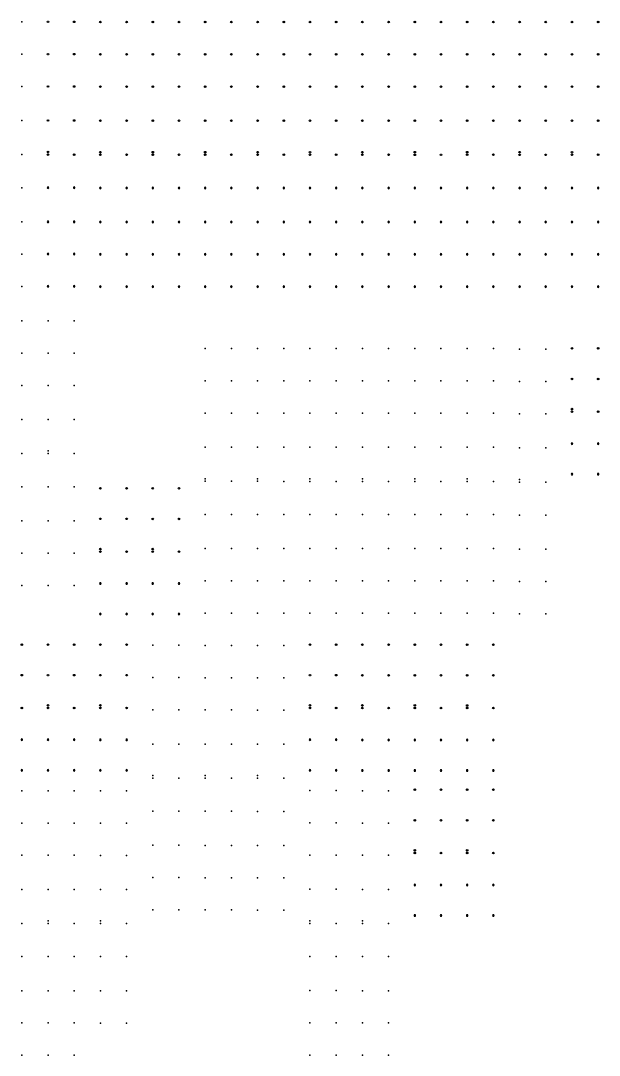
# Model space of a CAD drawing. Header units: millimetres. Extents: x 472828 to 475087, y 4317878 to 4319084.
# Drawn here: x 473097.5 to 473230, y 4318433.3 to 4318670.3 of the extents above; entities that cross this region are included whole.
import ezdxf

# ---------------------------------------------------------------- set-up
doc = ezdxf.new("R2010")
doc.units = ezdxf.units.MM
doc.linetypes.add('CENTER2', pattern=[1.125, 0.75, -0.125, 0.125, -0.125])
for name, color, linetype in [('10_T3_EOS_PILE_CP170_2_205', 10, 'Continuous'), ('11_T3_EOS_PILE_CP170_1_255', 11, 'Continuous'), ('12_T3_EOS_PILE_CP140_205', 12, 'Continuous'), ('13_T3_EOS_PILE_HEA_MOT_170', 13, 'Continuous'), ('14_T3_EOS_PILE_CP140_195', 14, 'Continuous'), ('15_T3_EOS_PILE_IPEA_1_225', 15, 'Continuous'), ('1_T3_EOS_PILE_MOT_HEA_255', 1, 'Continuous'), ('2_T3_EOS_PILE_HEA_255', 2, 'Continuous'), ('3_T3_EOS_PILE_IPEA_1_255', 3, 'Continuous'), ('4_T3_EOS_PILE_IPEA_2_235', 4, 'Continuous'), ('5_T3_EOS_PILE_HEA_MOT_190', 5, 'Continuous'), ('8_T3_EOS_PILE_CP170_1_220', 8, 'Continuous')]:
    doc.layers.add(name, color=color, linetype=linetype)

# ---------------------------------------------------------------- blocks, each defined once
blk = doc.blocks.new('*U3')
at = {"color": 0, "linetype": 'CENTER2', "transparency": 16777216}
for p, q in [((-183, 0), (-36, 0)), ((0, 36), (0, 183)), ((36, 0), (183, 0)), ((0, -183), (0, -36))]:
    blk.add_line(p, q, dxfattribs=at)
at = {"color": 0, "linetype": 'Continuous', "transparency": 16777216}
for p, q in [((-18, 0), (18, 0)), ((0, -18), (0, 18))]:
    blk.add_line(p, q, dxfattribs=at)
blk = doc.blocks.new('A$C6274595C')
at = {"color": 0}
blk.add_circle((0, 0), 179, dxfattribs=at)
at = {"color": 0, "linetype": 'CENTER2', "rotation": 45}
blk.add_blockref('*U3', (0, 0), dxfattribs=at)
blk = doc.blocks.new('*U5')
at = {"color": 0, "linetype": 'CENTER2', "transparency": 16777216}
for p, q in [((-183, 0), (-36, 0)), ((0, 36), (0, 183)), ((36, 0), (183, 0)), ((0, -183), (0, -36))]:
    blk.add_line(p, q, dxfattribs=at)
at = {"color": 0, "linetype": 'Continuous', "transparency": 16777216}
for p, q in [((-18, 0), (18, 0)), ((0, -18), (0, 18))]:
    blk.add_line(p, q, dxfattribs=at)
blk = doc.blocks.new('b-p')
at = {"color": 5}
blk.add_circle((0, 0), 179, dxfattribs=at)
at = {"color": 5, "linetype": 'CENTER2', "rotation": 45}
blk.add_blockref('*U5', (0, 0), dxfattribs=at)
blk = doc.blocks.new('*U7')
at = {"color": 0, "linetype": 'CENTER2', "transparency": 16777216}
for p, q in [((-183, 0), (-36, 0)), ((0, 36), (0, 183)), ((36, 0), (183, 0)), ((0, -183), (0, -36))]:
    blk.add_line(p, q, dxfattribs=at)
at = {"color": 0, "linetype": 'Continuous', "transparency": 16777216}
for p, q in [((-18, 0), (18, 0)), ((0, -18), (0, 18))]:
    blk.add_line(p, q, dxfattribs=at)
blk = doc.blocks.new('PVH POST')
at = {"color": 5}
blk.add_circle((0, 0), 179, dxfattribs=at)
at = {"color": 5, "linetype": 'CENTER2', "rotation": 45}
blk.add_blockref('*U7', (0, 0), dxfattribs=at)

msp = doc.modelspace()

# ---------------------------------------------------------------- linework, layer by layer
at = {"layer": '10_T3_EOS_PILE_CP170_2_205', "extrusion": (0, 0.01616, 0.999869)}
for p in [(473097.75, 4318670.02, 686.44), (473097.75, 4318662.63, 686.56)]:
    msp.add_point(p, dxfattribs=at)
at = {"layer": '10_T3_EOS_PILE_CP170_2_205', "extrusion": (0, -0.003951, 0.999992)}
for p in [(473157.75, 4318595.18, 685.77), (473157.75, 4318587.78, 685.74)]:
    msp.add_point(p, dxfattribs=at)
at = {"layer": '10_T3_EOS_PILE_CP170_2_205', "extrusion": (0, -0.004158, 0.999991)}
for p in [(473169.75, 4318595.18, 685.36), (473169.75, 4318587.78, 685.33)]:
    msp.add_point(p, dxfattribs=at)
at = {"layer": '10_T3_EOS_PILE_CP170_2_205', "extrusion": (0, -0.002989, 0.999996)}
for p in [(473181.75, 4318595.18, 684.92), (473181.75, 4318587.78, 684.9)]:
    msp.add_point(p, dxfattribs=at)
at = {"layer": '10_T3_EOS_PILE_CP170_2_205', "extrusion": (0, -0.000682483, 1)}
for p in [(473193.75, 4318595.18, 684.49), (473193.75, 4318587.78, 684.49)]:
    msp.add_point(p, dxfattribs=at)
at = {"layer": '10_T3_EOS_PILE_CP170_2_205', "extrusion": (0, 0.002151, 0.999998)}
for p in [(473199.75, 4318595.18, 684.05), (473199.75, 4318587.78, 684.07), (473199.75, 4318541.98, 684.17), (473199.75, 4318534.58, 684.18)]:
    msp.add_point(p, dxfattribs=at)
at = {"layer": '10_T3_EOS_PILE_CP170_2_205', "extrusion": (0, 0.020867, 0.999782)}
for p in [(473097.76, 4318548.35, 687.2), (473097.76, 4318540.95, 687.35)]:
    msp.add_point(p, dxfattribs=at)
at = {"layer": '10_T3_EOS_PILE_CP170_2_205', "extrusion": (0, -0.008005, 0.999968)}
for p in [(473133.73, 4318474.03, 685.98), (473145.74, 4318474.02, 687.31), (473157.74, 4318474.01, 688.64), (473133.73, 4318466.63, 685.92), (473145.74, 4318466.62, 687.25), (473157.74, 4318466.61, 688.58), (473097.75, 4318440.74, 693.78), (473097.75, 4318433.34, 693.72)]:
    msp.add_point(p, dxfattribs=at)
at = {"layer": '10_T3_EOS_PILE_CP170_2_205', "extrusion": (0, 0.008491, 0.999964)}
for p in [(473109.75, 4318440.74, 693.32), (473109.75, 4318433.34, 693.39)]:
    msp.add_point(p, dxfattribs=at)
at = {"layer": '11_T3_EOS_PILE_CP170_1_255', "extrusion": (0, 0.020867, 0.999782)}
msp.add_point((473097.76, 4318571.14, 686.72), dxfattribs=at)
at = {"layer": '11_T3_EOS_PILE_CP170_1_255', "extrusion": (0, -0.003951, 0.999992)}
msp.add_point((473157.75, 4318564.78, 685.65), dxfattribs=at)
at = {"layer": '11_T3_EOS_PILE_CP170_1_255', "extrusion": (0, 0.002151, 0.999998)}
msp.add_point((473205.75, 4318564.78, 684.12), dxfattribs=at)
at = {"layer": '11_T3_EOS_PILE_CP170_1_255', "extrusion": (0, 0.008491, 0.999964)}
msp.add_point((473109.75, 4318463.54, 693.13), dxfattribs=at)
at = {"layer": '12_T3_EOS_PILE_CP140_205', "extrusion": (0, -0.004158, 0.999991)}
for p in [(473163.75, 4318595.18, 685.36), (473163.75, 4318587.78, 685.33), (473163.75, 4318541.98, 685.14), (473163.75, 4318534.58, 685.11)]:
    msp.add_point(p, dxfattribs=at)
at = {"layer": '12_T3_EOS_PILE_CP140_205', "extrusion": (0, -0.002989, 0.999996)}
for p in [(473175.75, 4318595.18, 684.92), (473175.75, 4318587.78, 684.9), (473175.75, 4318541.98, 684.76), (473175.75, 4318534.58, 684.74)]:
    msp.add_point(p, dxfattribs=at)
at = {"layer": '12_T3_EOS_PILE_CP140_205', "extrusion": (0, -0.000682483, 1)}
for p in [(473187.75, 4318595.18, 684.49), (473187.75, 4318587.78, 684.49), (473187.75, 4318541.98, 684.45), (473187.75, 4318534.58, 684.45)]:
    msp.add_point(p, dxfattribs=at)
at = {"layer": '12_T3_EOS_PILE_CP140_205', "extrusion": (0, -0.008005, 0.999968)}
for p in [(473127.73, 4318527.23, 686.41), (473139.74, 4318527.22, 687.73), (473151.74, 4318527.21, 689.06), (473127.73, 4318519.83, 686.35), (473139.74, 4318519.82, 687.67), (473151.74, 4318519.81, 689), (473133.73, 4318489.23, 686.1), (473145.74, 4318489.22, 687.43), (473157.74, 4318489.21, 688.76), (473133.73, 4318481.43, 686.04), (473145.74, 4318481.42, 687.37), (473157.74, 4318481.41, 688.69), (473127.73, 4318474.03, 685.98), (473139.74, 4318474.02, 687.31), (473151.74, 4318474.01, 688.64), (473127.73, 4318466.63, 685.92), (473139.74, 4318466.62, 687.25), (473151.74, 4318466.61, 688.58), (473097.75, 4318455.94, 693.9), (473097.75, 4318448.14, 693.84)]:
    msp.add_point(p, dxfattribs=at)
at = {"layer": '13_T3_EOS_PILE_HEA_MOT_170', "extrusion": (0, 0.01616, 0.999869)}
msp.add_point((473097.75, 4318639.63, 686.93), dxfattribs=at)
at = {"layer": '13_T3_EOS_PILE_HEA_MOT_170', "extrusion": (0, -0.004158, 0.999991)}
msp.add_point((473169.75, 4318564.78, 685.23), dxfattribs=at)
at = {"layer": '13_T3_EOS_PILE_HEA_MOT_170', "extrusion": (0, -0.002989, 0.999996)}
msp.add_point((473181.75, 4318564.78, 684.83), dxfattribs=at)
at = {"layer": '13_T3_EOS_PILE_HEA_MOT_170', "extrusion": (0, -0.000682483, 1)}
msp.add_point((473193.75, 4318564.78, 684.47), dxfattribs=at)
at = {"layer": '13_T3_EOS_PILE_HEA_MOT_170', "extrusion": (0, -0.008005, 0.999968)}
for p in [(473127.73, 4318497.43, 686.17), (473127.73, 4318496.83, 686.16), (473139.74, 4318497.42, 687.49), (473139.74, 4318496.82, 687.49), (473151.74, 4318497.41, 688.82), (473151.74, 4318496.81, 688.82)]:
    msp.add_point(p, dxfattribs=at)
at = {"layer": '14_T3_EOS_PILE_CP140_195', "extrusion": (0, 0.01616, 0.999869)}
for p in [(473097.75, 4318632.03, 687.05), (473097.75, 4318624.23, 687.18), (473097.75, 4318616.83, 687.3), (473097.75, 4318609.43, 687.42)]:
    msp.add_point(p, dxfattribs=at)
at = {"layer": '14_T3_EOS_PILE_CP140_195', "extrusion": (0, -0.004158, 0.999991)}
for p in [(473169.75, 4318557.18, 685.2), (473169.75, 4318549.38, 685.17), (473169.75, 4318541.98, 685.14), (473169.75, 4318534.58, 685.11)]:
    msp.add_point(p, dxfattribs=at)
at = {"layer": '14_T3_EOS_PILE_CP140_195', "extrusion": (0, -0.002989, 0.999996)}
for p in [(473181.75, 4318557.18, 684.81), (473181.75, 4318549.38, 684.78), (473181.75, 4318541.98, 684.76), (473181.75, 4318534.58, 684.74)]:
    msp.add_point(p, dxfattribs=at)
at = {"layer": '14_T3_EOS_PILE_CP140_195', "extrusion": (0, -0.000682483, 1)}
for p in [(473193.75, 4318557.18, 684.46), (473193.75, 4318549.38, 684.46), (473193.75, 4318541.98, 684.45), (473193.75, 4318534.58, 684.45)]:
    msp.add_point(p, dxfattribs=at)
at = {"layer": '14_T3_EOS_PILE_CP140_195', "extrusion": (0, -0.008005, 0.999968)}
for p in [(473133.73, 4318527.23, 686.41), (473145.74, 4318527.22, 687.73), (473157.74, 4318527.21, 689.06), (473133.73, 4318519.83, 686.35), (473145.74, 4318519.82, 687.67), (473157.74, 4318519.81, 689), (473133.73, 4318512.43, 686.29), (473145.74, 4318512.42, 687.61), (473157.74, 4318512.41, 688.94), (473133.73, 4318504.63, 686.22), (473145.74, 4318504.62, 687.55), (473157.74, 4318504.61, 688.88), (473097.75, 4318493.94, 694.21), (473097.75, 4318486.54, 694.15), (473097.75, 4318479.14, 694.09), (473097.75, 4318471.34, 694.03)]:
    msp.add_point(p, dxfattribs=at)
at = {"layer": '15_T3_EOS_PILE_IPEA_1_225', "extrusion": (0, -0.008005, 0.999968)}
for p in [(473133.73, 4318496.83, 686.16), (473145.74, 4318496.82, 687.49), (473157.74, 4318496.81, 688.82), (473097.75, 4318463.54, 693.97)]:
    msp.add_point(p, dxfattribs=at)
at = {"layer": '1_T3_EOS_PILE_MOT_HEA_255', "extrusion": (0, 0.002627, 0.999997)}
msp.add_point((473109.76, 4318571.15, 686.91), dxfattribs=at)
at = {"layer": '1_T3_EOS_PILE_MOT_HEA_255', "extrusion": (0, -0.00255, 0.999997)}
msp.add_point((473145.75, 4318564.79, 686.07), dxfattribs=at)
at = {"layer": '1_T3_EOS_PILE_MOT_HEA_255', "extrusion": (0, 0.002151, 0.999998)}
msp.add_point((473217.75, 4318564.63, 683.75), dxfattribs=at)
at = {"layer": '1_T3_EOS_PILE_MOT_HEA_255', "extrusion": (0, -0.008005, 0.999968)}
for p in [(473121.75, 4318463.53, 693.36), (473169.74, 4318463.55, 688.87), (473181.75, 4318463.54, 690.2)]:
    msp.add_point(p, dxfattribs=at)
at = {"layer": '2_T3_EOS_PILE_HEA_255', "extrusion": (0, 0.002627, 0.999997)}
for p in [(473109.76, 4318601.55, 686.83), (473109.76, 4318594.15, 686.85), (473109.76, 4318586.75, 686.87), (473109.76, 4318578.95, 686.89), (473109.76, 4318563.55, 686.93), (473109.76, 4318555.75, 686.95), (473109.76, 4318548.35, 686.97), (473109.76, 4318540.95, 686.99)]:
    msp.add_point(p, dxfattribs=at)
at = {"layer": '2_T3_EOS_PILE_HEA_255', "extrusion": (0, -0.00255, 0.999997)}
for p in [(473145.75, 4318595.19, 686.15), (473145.75, 4318587.79, 686.13), (473145.75, 4318580.39, 686.11), (473145.75, 4318572.59, 686.09), (473145.75, 4318557.19, 686.05), (473145.75, 4318549.39, 686.03), (473145.75, 4318541.99, 686.01), (473145.75, 4318534.59, 685.99)]:
    msp.add_point(p, dxfattribs=at)
at = {"layer": '2_T3_EOS_PILE_HEA_255', "extrusion": (0, 0.002151, 0.999998)}
for p in [(473217.75, 4318595.03, 683.68), (473217.75, 4318587.63, 683.7), (473217.75, 4318580.23, 683.72), (473217.75, 4318572.43, 683.73), (473217.75, 4318557.03, 683.77), (473217.75, 4318549.23, 683.78), (473217.75, 4318541.83, 683.8), (473217.75, 4318534.43, 683.81)]:
    msp.add_point(p, dxfattribs=at)
at = {"layer": '2_T3_EOS_PILE_HEA_255', "extrusion": (0, -0.008005, 0.999968)}
for p in [(473121.75, 4318493.93, 693.6), (473169.74, 4318493.95, 689.12), (473181.75, 4318493.94, 690.44), (473121.75, 4318486.53, 693.54), (473169.74, 4318486.55, 689.06), (473181.75, 4318486.54, 690.38), (473121.75, 4318479.13, 693.48), (473169.74, 4318479.15, 689), (473181.75, 4318479.14, 690.33), (473121.75, 4318471.33, 693.42), (473169.74, 4318471.35, 688.94), (473181.75, 4318471.34, 690.26), (473121.75, 4318455.93, 693.3), (473169.74, 4318455.95, 688.81), (473181.75, 4318455.94, 690.14), (473121.75, 4318448.13, 693.23), (473169.74, 4318448.15, 688.75), (473181.75, 4318448.14, 690.08), (473121.75, 4318440.73, 693.17), (473169.74, 4318440.75, 688.69), (473181.75, 4318440.74, 690.02), (473169.74, 4318433.35, 688.63), (473181.75, 4318433.34, 689.96)]:
    msp.add_point(p, dxfattribs=at)
at = {"layer": '3_T3_EOS_PILE_IPEA_1_255', "extrusion": (0, 0.002627, 0.999997)}
for p in [(473103.76, 4318601.55, 686.83), (473103.76, 4318594.15, 686.85), (473103.76, 4318586.75, 686.87), (473103.76, 4318578.95, 686.89), (473103.76, 4318563.55, 686.93), (473103.76, 4318555.75, 686.95), (473103.76, 4318548.35, 686.97), (473103.76, 4318540.95, 686.99)]:
    msp.add_point(p, dxfattribs=at)
at = {"layer": '3_T3_EOS_PILE_IPEA_1_255', "extrusion": (0, -0.00255, 0.999997)}
for p in [(473139.75, 4318595.19, 686.15), (473139.75, 4318587.79, 686.13), (473139.75, 4318580.39, 686.11), (473139.75, 4318572.59, 686.09), (473139.75, 4318557.19, 686.05), (473139.75, 4318549.39, 686.03), (473139.75, 4318541.99, 686.01), (473139.75, 4318534.59, 685.99)]:
    msp.add_point(p, dxfattribs=at)
at = {"layer": '3_T3_EOS_PILE_IPEA_1_255', "extrusion": (0, -0.003951, 0.999992)}
for p in [(473151.75, 4318595.18, 685.77), (473151.75, 4318587.78, 685.74), (473151.75, 4318580.38, 685.71), (473151.75, 4318572.58, 685.68)]:
    msp.add_point(p, dxfattribs=at)
at = {"layer": '3_T3_EOS_PILE_IPEA_1_255', "extrusion": (0, 0.002151, 0.999998)}
for p in [(473205.75, 4318595.18, 684.05), (473211.75, 4318595.03, 683.68), (473205.75, 4318587.78, 684.07), (473211.75, 4318587.63, 683.7), (473205.75, 4318580.38, 684.08), (473211.75, 4318580.23, 683.72), (473205.75, 4318572.58, 684.1), (473211.75, 4318572.43, 683.73), (473211.75, 4318557.03, 683.77), (473211.75, 4318549.23, 683.78), (473211.75, 4318541.83, 683.8), (473211.75, 4318534.43, 683.81)]:
    msp.add_point(p, dxfattribs=at)
at = {"layer": '3_T3_EOS_PILE_IPEA_1_255', "extrusion": (0, -0.008005, 0.999968)}
for p in [(473115.75, 4318493.93, 693.6), (473163.74, 4318493.95, 689.12), (473175.75, 4318493.94, 690.44), (473115.75, 4318486.53, 693.54), (473163.74, 4318486.55, 689.06), (473175.75, 4318486.54, 690.38), (473115.75, 4318479.13, 693.48), (473163.74, 4318479.15, 689), (473175.75, 4318479.14, 690.33), (473115.75, 4318471.33, 693.42), (473163.74, 4318471.35, 688.94), (473175.75, 4318471.34, 690.26), (473115.75, 4318455.93, 693.3), (473163.74, 4318455.95, 688.81), (473175.75, 4318455.94, 690.14), (473115.75, 4318448.13, 693.23), (473163.74, 4318448.15, 688.75), (473175.75, 4318448.14, 690.08), (473115.75, 4318440.73, 693.17), (473163.74, 4318440.75, 688.69), (473175.75, 4318440.74, 690.02), (473163.74, 4318433.35, 688.63), (473175.75, 4318433.34, 689.96)]:
    msp.add_point(p, dxfattribs=at)
at = {"layer": '3_T3_EOS_PILE_IPEA_1_255', "extrusion": (0, 0.008491, 0.999964)}
for p in [(473103.75, 4318455.94, 693.19), (473103.75, 4318448.14, 693.26), (473103.75, 4318440.74, 693.32), (473103.75, 4318433.34, 693.39)]:
    msp.add_point(p, dxfattribs=at)
at = {"layer": '4_T3_EOS_PILE_IPEA_2_235', "extrusion": (0, 0.002627, 0.999997)}
for p in [(473103.76, 4318571.75, 686.91), (473103.76, 4318571.15, 686.91)]:
    msp.add_point(p, dxfattribs=at)
at = {"layer": '4_T3_EOS_PILE_IPEA_2_235', "extrusion": (0, -0.00255, 0.999997)}
for p in [(473139.75, 4318565.39, 686.07), (473139.75, 4318564.79, 686.07)]:
    msp.add_point(p, dxfattribs=at)
at = {"layer": '4_T3_EOS_PILE_IPEA_2_235', "extrusion": (0, 0.002151, 0.999998)}
for p in [(473211.75, 4318565.23, 683.75), (473211.75, 4318564.63, 683.75)]:
    msp.add_point(p, dxfattribs=at)
at = {"layer": '4_T3_EOS_PILE_IPEA_2_235', "extrusion": (0, -0.008005, 0.999968)}
for p in [(473115.75, 4318464.14, 693.36), (473115.75, 4318463.54, 693.36), (473163.74, 4318464.15, 688.88), (473163.74, 4318463.55, 688.87), (473175.75, 4318464.14, 690.21), (473175.75, 4318463.54, 690.2)]:
    msp.add_point(p, dxfattribs=at)
at = {"layer": '5_T3_EOS_PILE_HEA_MOT_190', "extrusion": (0, -0.003951, 0.999992)}
for p in [(473151.75, 4318565.39, 685.65), (473151.75, 4318564.79, 685.65)]:
    msp.add_point(p, dxfattribs=at)
at = {"layer": '5_T3_EOS_PILE_HEA_MOT_190', "extrusion": (0, -0.004158, 0.999991)}
for p in [(473163.75, 4318565.38, 685.24), (473163.75, 4318564.78, 685.23)]:
    msp.add_point(p, dxfattribs=at)
at = {"layer": '5_T3_EOS_PILE_HEA_MOT_190', "extrusion": (0, -0.002989, 0.999996)}
for p in [(473175.75, 4318565.38, 684.83), (473175.75, 4318564.78, 684.83)]:
    msp.add_point(p, dxfattribs=at)
at = {"layer": '5_T3_EOS_PILE_HEA_MOT_190', "extrusion": (0, -0.000682483, 1)}
for p in [(473187.75, 4318565.38, 684.47), (473187.75, 4318564.78, 684.47)]:
    msp.add_point(p, dxfattribs=at)
at = {"layer": '5_T3_EOS_PILE_HEA_MOT_190', "extrusion": (0, 0.002151, 0.999998)}
for p in [(473199.75, 4318565.38, 684.12), (473199.75, 4318564.78, 684.12)]:
    msp.add_point(p, dxfattribs=at)
at = {"layer": '5_T3_EOS_PILE_HEA_MOT_190', "extrusion": (0, 0.008491, 0.999964)}
for p in [(473103.75, 4318464.14, 693.12), (473103.75, 4318463.54, 693.13)]:
    msp.add_point(p, dxfattribs=at)
at = {"layer": '8_T3_EOS_PILE_CP170_1_220', "extrusion": (0, 0.01616, 0.999869)}
for p in [(473097.75, 4318655.23, 686.68), (473097.75, 4318647.43, 686.81)]:
    msp.add_point(p, dxfattribs=at)
at = {"layer": '8_T3_EOS_PILE_CP170_1_220', "extrusion": (0, 0.020867, 0.999782)}
for p in [(473097.76, 4318601.54, 686.09), (473097.76, 4318594.14, 686.24), (473097.76, 4318586.74, 686.4), (473097.76, 4318578.94, 686.56), (473097.76, 4318563.55, 686.88), (473097.76, 4318555.75, 687.04)]:
    msp.add_point(p, dxfattribs=at)
at = {"layer": '8_T3_EOS_PILE_CP170_1_220', "extrusion": (0, -0.003951, 0.999992)}
for p in [(473157.75, 4318580.38, 685.71), (473157.75, 4318572.58, 685.68), (473151.75, 4318557.18, 685.62), (473157.75, 4318557.18, 685.62), (473151.75, 4318549.38, 685.59), (473157.75, 4318549.38, 685.59), (473151.75, 4318541.98, 685.56), (473157.75, 4318541.98, 685.56), (473151.75, 4318534.58, 685.53), (473157.75, 4318534.58, 685.53)]:
    msp.add_point(p, dxfattribs=at)
at = {"layer": '8_T3_EOS_PILE_CP170_1_220', "extrusion": (0, -0.004158, 0.999991)}
for p in [(473163.75, 4318580.38, 685.3), (473169.75, 4318580.38, 685.3), (473163.75, 4318572.58, 685.27), (473169.75, 4318572.58, 685.27), (473163.75, 4318557.18, 685.2), (473163.75, 4318549.38, 685.17)]:
    msp.add_point(p, dxfattribs=at)
at = {"layer": '8_T3_EOS_PILE_CP170_1_220', "extrusion": (0, -0.002989, 0.999996)}
for p in [(473175.75, 4318580.38, 684.87), (473181.75, 4318580.38, 684.87), (473175.75, 4318572.58, 684.85), (473181.75, 4318572.58, 684.85), (473175.75, 4318557.18, 684.81), (473175.75, 4318549.38, 684.78)]:
    msp.add_point(p, dxfattribs=at)
at = {"layer": '8_T3_EOS_PILE_CP170_1_220', "extrusion": (0, -0.000682483, 1)}
for p in [(473187.75, 4318580.38, 684.48), (473193.75, 4318580.38, 684.48), (473187.75, 4318572.58, 684.48), (473193.75, 4318572.58, 684.48), (473187.75, 4318557.18, 684.46), (473187.75, 4318549.38, 684.46)]:
    msp.add_point(p, dxfattribs=at)
at = {"layer": '8_T3_EOS_PILE_CP170_1_220', "extrusion": (0, 0.002151, 0.999998)}
for p in [(473199.75, 4318580.38, 684.08), (473199.75, 4318572.58, 684.1), (473199.75, 4318557.18, 684.13), (473205.75, 4318557.18, 684.13), (473199.75, 4318549.38, 684.15), (473205.75, 4318549.38, 684.15), (473205.75, 4318541.98, 684.17), (473205.75, 4318534.58, 684.18)]:
    msp.add_point(p, dxfattribs=at)
at = {"layer": '8_T3_EOS_PILE_CP170_1_220', "extrusion": (0, -0.008005, 0.999968)}
for p in [(473127.73, 4318512.43, 686.29), (473139.74, 4318512.42, 687.61), (473151.74, 4318512.41, 688.94), (473127.73, 4318504.63, 686.22), (473139.74, 4318504.62, 687.55), (473151.74, 4318504.61, 688.88), (473127.73, 4318489.23, 686.1), (473139.74, 4318489.22, 687.43), (473151.74, 4318489.21, 688.76), (473127.73, 4318481.43, 686.04), (473139.74, 4318481.42, 687.37), (473151.74, 4318481.41, 688.69)]:
    msp.add_point(p, dxfattribs=at)
at = {"layer": '8_T3_EOS_PILE_CP170_1_220', "extrusion": (0, 0.008491, 0.999964)}
for p in [(473103.75, 4318493.94, 692.87), (473109.75, 4318493.94, 692.87), (473103.75, 4318486.54, 692.93), (473109.75, 4318486.54, 692.93), (473103.75, 4318479.14, 693), (473109.75, 4318479.14, 693), (473103.75, 4318471.34, 693.06), (473109.75, 4318471.34, 693.06), (473109.75, 4318455.94, 693.19), (473109.75, 4318448.14, 693.26)]:
    msp.add_point(p, dxfattribs=at)

# ---------------------------------------------------------------- block references
at = {"color": 0, "extrusion": (0, 0.015549, 0.999879), "yscale": 0.001, "zscale": 0.001, "rotation": 270}
for name, p, xscale in [('A$C6274595C', (473103.75, 4318137.24, 67837.98), 0.001), ('A$C6274595C', (473109.75, 4318137.24, 67837.98), 0.001), ('A$C6274595C', (473103.75, 4318129.84, 67837.98), 0.001), ('A$C6274595C', (473109.75, 4318129.84, 67837.98), 0.001), ('A$C6274595C', (473103.75, 4318122.44, 67837.98), 0.001), ('A$C6274595C', (473109.75, 4318122.44, 67837.98), 0.001), ('A$C6274595C', (473103.75, 4318114.64, 67837.98), 0.001), ('A$C6274595C', (473109.75, 4318114.64, 67837.98), 0.001), ('A$C6274595C', (473103.75, 4318107.44, 67837.98), 0.001), ('A$C6274595C', (473103.75, 4318106.84, 67837.98), 0.001), ('b-p', (473109.75, 4318106.84, 67837.98), 0.001), ('A$C6274595C', (473103.75, 4318099.24, 67837.98), -0.001), ('A$C6274595C', (473109.75, 4318099.24, 67837.98), -0.001), ('A$C6274595C', (473103.75, 4318091.44, 67837.98), -0.001), ('A$C6274595C', (473109.75, 4318091.44, 67837.98), -0.001), ('A$C6274595C', (473103.75, 4318084.04, 67837.98), -0.001), ('A$C6274595C', (473109.75, 4318084.04, 67837.98), -0.001), ('A$C6274595C', (473103.75, 4318076.64, 67837.98), -0.001), ('A$C6274595C', (473109.75, 4318076.64, 67837.98), -0.001)]:
    msp.add_blockref(name, p, dxfattribs=dict(at, xscale=xscale))
at = {"color": 0, "extrusion": (0, 0.01494, 0.999888), "yscale": 0.001, "zscale": 0.001, "rotation": 270}
for name, p, xscale in [('A$C6274595C', (473115.75, 4318177.72, 65207.56), 0.001), ('A$C6274595C', (473121.75, 4318177.72, 65207.56), 0.001), ('A$C6274595C', (473115.75, 4318170.32, 65207.56), 0.001), ('A$C6274595C', (473121.75, 4318170.32, 65207.56), 0.001), ('A$C6274595C', (473115.75, 4318162.92, 65207.56), 0.001), ('A$C6274595C', (473121.75, 4318162.92, 65207.56), 0.001), ('A$C6274595C', (473115.75, 4318155.12, 65207.56), 0.001), ('A$C6274595C', (473121.75, 4318155.12, 65207.56), 0.001), ('A$C6274595C', (473115.75, 4318147.92, 65207.56), 0.001), ('A$C6274595C', (473115.75, 4318147.32, 65207.56), 0.001), ('b-p', (473121.75, 4318147.32, 65207.56), 0.001), ('A$C6274595C', (473115.75, 4318139.72, 65207.56), -0.001), ('A$C6274595C', (473121.75, 4318139.72, 65207.56), -0.001), ('A$C6274595C', (473115.75, 4318131.92, 65207.56), -0.001), ('A$C6274595C', (473121.75, 4318131.92, 65207.56), -0.001), ('A$C6274595C', (473115.75, 4318124.52, 65207.56), -0.001), ('A$C6274595C', (473121.75, 4318124.52, 65207.56), -0.001), ('A$C6274595C', (473115.75, 4318117.12, 65207.56), -0.001), ('A$C6274595C', (473121.75, 4318117.12, 65207.56), -0.001)]:
    msp.add_blockref(name, p, dxfattribs=dict(at, xscale=xscale))
at = {"color": 0, "extrusion": (0, 0.013901, 0.999903), "yscale": 0.001, "zscale": 0.001, "rotation": 270}
for name, p, xscale in [('A$C6274595C', (473127.75, 4318243.19, 60717.39), 0.001), ('A$C6274595C', (473133.75, 4318243.19, 60717.39), 0.001), ('A$C6274595C', (473127.75, 4318235.79, 60717.39), 0.001), ('A$C6274595C', (473133.75, 4318235.79, 60717.39), 0.001), ('A$C6274595C', (473127.75, 4318228.39, 60717.39), 0.001), ('A$C6274595C', (473133.75, 4318228.39, 60717.39), 0.001), ('A$C6274595C', (473127.75, 4318220.59, 60717.39), 0.001), ('A$C6274595C', (473133.75, 4318220.59, 60717.39), 0.001), ('A$C6274595C', (473127.75, 4318213.39, 60717.39), 0.001), ('A$C6274595C', (473127.75, 4318212.79, 60717.39), 0.001), ('b-p', (473133.75, 4318212.79, 60717.39), 0.001), ('A$C6274595C', (473127.75, 4318205.19, 60717.39), -0.001), ('A$C6274595C', (473133.75, 4318205.19, 60717.39), -0.001), ('A$C6274595C', (473127.75, 4318197.39, 60717.39), -0.001), ('A$C6274595C', (473133.75, 4318197.39, 60717.39), -0.001), ('A$C6274595C', (473127.75, 4318189.99, 60717.39), -0.001), ('A$C6274595C', (473133.75, 4318189.99, 60717.39), -0.001), ('A$C6274595C', (473127.75, 4318182.59, 60717.39), -0.001), ('A$C6274595C', (473133.75, 4318182.59, 60717.39), -0.001)]:
    msp.add_blockref(name, p, dxfattribs=dict(at, xscale=xscale))
at = {"color": 0, "extrusion": (0, 0.013098, 0.999914), "yscale": 0.001, "zscale": 0.001, "rotation": 270}
for name, p, xscale in [('A$C6274595C', (473139.75, 4318290.52, 57252.47), 0.001), ('A$C6274595C', (473145.75, 4318290.52, 57252.47), 0.001), ('A$C6274595C', (473139.75, 4318283.12, 57252.47), 0.001), ('A$C6274595C', (473145.75, 4318283.12, 57252.47), 0.001), ('A$C6274595C', (473139.75, 4318275.72, 57252.47), 0.001), ('A$C6274595C', (473145.75, 4318275.72, 57252.47), 0.001), ('A$C6274595C', (473139.75, 4318267.92, 57252.47), 0.001), ('A$C6274595C', (473145.75, 4318267.92, 57252.47), 0.001), ('A$C6274595C', (473139.75, 4318260.72, 57252.47), 0.001), ('A$C6274595C', (473139.75, 4318260.12, 57252.47), 0.001), ('b-p', (473145.75, 4318260.12, 57252.47), 0.001), ('A$C6274595C', (473139.75, 4318252.52, 57252.47), -0.001), ('A$C6274595C', (473145.75, 4318252.52, 57252.47), -0.001), ('A$C6274595C', (473139.75, 4318244.72, 57252.47), -0.001), ('A$C6274595C', (473145.75, 4318244.72, 57252.47), -0.001), ('A$C6274595C', (473139.75, 4318237.32, 57252.47), -0.001), ('A$C6274595C', (473145.75, 4318237.32, 57252.47), -0.001), ('A$C6274595C', (473139.75, 4318229.92, 57252.47), -0.001), ('A$C6274595C', (473145.75, 4318229.92, 57252.47), -0.001)]:
    msp.add_blockref(name, p, dxfattribs=dict(at, xscale=xscale))
at = {"color": 0, "extrusion": (0, 0.011566, 0.999933), "yscale": 0.001, "zscale": 0.001, "rotation": 270}
for name, p, xscale in [('A$C6274595C', (473151.75, 4318373.17, 50635.77), 0.001), ('A$C6274595C', (473157.75, 4318373.17, 50635.77), 0.001), ('A$C6274595C', (473151.75, 4318365.77, 50635.77), 0.001), ('A$C6274595C', (473157.75, 4318365.77, 50635.77), 0.001), ('A$C6274595C', (473151.75, 4318358.37, 50635.77), 0.001), ('A$C6274595C', (473157.75, 4318358.37, 50635.77), 0.001), ('A$C6274595C', (473151.75, 4318350.57, 50635.77), 0.001), ('A$C6274595C', (473157.75, 4318350.57, 50635.77), 0.001), ('A$C6274595C', (473151.75, 4318343.37, 50635.77), 0.001), ('A$C6274595C', (473151.75, 4318342.77, 50635.77), 0.001), ('b-p', (473157.75, 4318342.77, 50635.77), 0.001), ('A$C6274595C', (473151.75, 4318335.17, 50635.77), -0.001), ('A$C6274595C', (473157.75, 4318335.17, 50635.77), -0.001), ('A$C6274595C', (473151.75, 4318327.37, 50635.77), -0.001), ('A$C6274595C', (473157.75, 4318327.37, 50635.77), -0.001), ('A$C6274595C', (473151.75, 4318319.97, 50635.77), -0.001), ('A$C6274595C', (473157.75, 4318319.97, 50635.77), -0.001), ('A$C6274595C', (473151.75, 4318312.57, 50635.77), -0.001), ('A$C6274595C', (473157.75, 4318312.57, 50635.77), -0.001)]:
    msp.add_blockref(name, p, dxfattribs=dict(at, xscale=xscale))
at = {"color": 0, "extrusion": (0, 0.010318, 0.999947), "yscale": 0.001, "zscale": 0.001, "rotation": 270}
for name, p, xscale in [('A$C6274595C', (473163.75, 4318433, 45246.4), 0.001), ('A$C6274595C', (473169.75, 4318433, 45246.4), 0.001), ('A$C6274595C', (473163.75, 4318425.6, 45246.4), 0.001), ('A$C6274595C', (473169.75, 4318425.6, 45246.4), 0.001), ('A$C6274595C', (473163.75, 4318418.2, 45246.4), 0.001), ('A$C6274595C', (473169.75, 4318418.2, 45246.4), 0.001), ('A$C6274595C', (473163.75, 4318410.4, 45246.4), 0.001), ('A$C6274595C', (473169.75, 4318410.4, 45246.4), 0.001), ('A$C6274595C', (473163.75, 4318403.2, 45246.4), 0.001), ('A$C6274595C', (473163.75, 4318402.6, 45246.4), 0.001), ('b-p', (473169.75, 4318402.6, 45246.4), 0.001), ('A$C6274595C', (473163.75, 4318395, 45246.4), -0.001), ('A$C6274595C', (473169.75, 4318395, 45246.4), -0.001), ('A$C6274595C', (473163.75, 4318387.2, 45246.4), -0.001), ('A$C6274595C', (473169.75, 4318387.2, 45246.4), -0.001), ('A$C6274595C', (473163.75, 4318379.8, 45246.4), -0.001), ('A$C6274595C', (473169.75, 4318379.8, 45246.4), -0.001), ('A$C6274595C', (473163.75, 4318372.4, 45246.4), -0.001), ('A$C6274595C', (473169.75, 4318372.4, 45246.4), -0.001)]:
    msp.add_blockref(name, p, dxfattribs=dict(at, xscale=xscale))
at = {"color": 0, "extrusion": (0, 0.008798, 0.999961), "yscale": 0.001, "zscale": 0.001, "rotation": 270}
for name, p, xscale in [('A$C6274595C', (473175.75, 4318496.8, 38680.9), 0.001), ('A$C6274595C', (473181.75, 4318496.8, 38680.9), 0.001), ('A$C6274595C', (473175.75, 4318489.4, 38680.9), 0.001), ('A$C6274595C', (473181.75, 4318489.4, 38680.9), 0.001), ('A$C6274595C', (473175.75, 4318482, 38680.9), 0.001), ('A$C6274595C', (473181.75, 4318482, 38680.9), 0.001), ('A$C6274595C', (473175.75, 4318474.2, 38680.9), 0.001), ('A$C6274595C', (473181.75, 4318474.2, 38680.9), 0.001), ('A$C6274595C', (473175.75, 4318467, 38680.9), 0.001), ('A$C6274595C', (473175.75, 4318466.4, 38680.9), 0.001), ('b-p', (473181.75, 4318466.4, 38680.9), 0.001), ('A$C6274595C', (473175.75, 4318458.8, 38680.9), -0.001), ('A$C6274595C', (473181.75, 4318458.8, 38680.9), -0.001), ('A$C6274595C', (473175.75, 4318451, 38680.9), -0.001), ('A$C6274595C', (473181.75, 4318451, 38680.9), -0.001), ('A$C6274595C', (473175.75, 4318443.6, 38680.9), -0.001), ('A$C6274595C', (473181.75, 4318443.6, 38680.9), -0.001), ('A$C6274595C', (473175.75, 4318436.2, 38680.9), -0.001), ('A$C6274595C', (473181.75, 4318436.2, 38680.9), -0.001)]:
    msp.add_blockref(name, p, dxfattribs=dict(at, xscale=xscale))
at = {"color": 0, "extrusion": (0, 0.006393, 0.99998), "yscale": 0.001, "zscale": 0.001, "rotation": 270}
for name, p, xscale in [('A$C6274595C', (473187.75, 4318577.34, 28293.99), 0.001), ('A$C6274595C', (473193.75, 4318577.34, 28293.99), 0.001), ('A$C6274595C', (473187.75, 4318569.94, 28293.99), 0.001), ('A$C6274595C', (473193.75, 4318569.94, 28293.99), 0.001), ('A$C6274595C', (473187.75, 4318562.54, 28293.99), 0.001), ('A$C6274595C', (473193.75, 4318562.54, 28293.99), 0.001), ('A$C6274595C', (473187.75, 4318554.74, 28293.99), 0.001), ('A$C6274595C', (473193.75, 4318554.74, 28293.99), 0.001), ('A$C6274595C', (473187.75, 4318547.54, 28293.99), 0.001), ('A$C6274595C', (473187.75, 4318546.94, 28293.99), 0.001), ('b-p', (473193.75, 4318546.94, 28293.99), 0.001), ('A$C6274595C', (473187.75, 4318539.34, 28293.99), -0.001), ('A$C6274595C', (473193.75, 4318539.34, 28293.99), -0.001), ('A$C6274595C', (473187.75, 4318531.54, 28293.99), -0.001), ('A$C6274595C', (473193.75, 4318531.54, 28293.99), -0.001), ('A$C6274595C', (473187.75, 4318524.14, 28293.99), -0.001), ('A$C6274595C', (473193.75, 4318524.14, 28293.99), -0.001), ('A$C6274595C', (473187.75, 4318516.74, 28293.99), -0.001), ('A$C6274595C', (473193.75, 4318516.74, 28293.99), -0.001)]:
    msp.add_blockref(name, p, dxfattribs=dict(at, xscale=xscale))
at = {"color": 0, "extrusion": (0, 0.003802, 0.999993), "yscale": 0.001, "zscale": 0.001, "rotation": 270}
for name, p, xscale in [('A$C6274595C', (473199.75, 4318636.16, 17103.7), 0.001), ('A$C6274595C', (473205.75, 4318636.16, 17103.7), 0.001), ('A$C6274595C', (473199.75, 4318628.76, 17103.7), 0.001), ('A$C6274595C', (473205.75, 4318628.76, 17103.7), 0.001), ('A$C6274595C', (473199.75, 4318621.36, 17103.7), 0.001), ('A$C6274595C', (473205.75, 4318621.36, 17103.7), 0.001), ('A$C6274595C', (473199.75, 4318613.56, 17103.7), 0.001), ('A$C6274595C', (473205.75, 4318613.56, 17103.7), 0.001), ('A$C6274595C', (473199.75, 4318606.36, 17103.7), 0.001), ('A$C6274595C', (473199.75, 4318605.76, 17103.7), 0.001), ('b-p', (473205.75, 4318605.76, 17103.7), 0.001), ('A$C6274595C', (473199.75, 4318598.16, 17103.7), -0.001), ('A$C6274595C', (473205.75, 4318598.16, 17103.7), -0.001), ('A$C6274595C', (473199.75, 4318590.36, 17103.7), -0.001), ('A$C6274595C', (473205.75, 4318590.36, 17103.7), -0.001), ('A$C6274595C', (473199.75, 4318582.96, 17103.7), -0.001), ('A$C6274595C', (473205.75, 4318582.96, 17103.7), -0.001), ('A$C6274595C', (473199.75, 4318575.56, 17103.7), -0.001), ('A$C6274595C', (473205.75, 4318575.56, 17103.7), -0.001)]:
    msp.add_blockref(name, p, dxfattribs=dict(at, xscale=xscale))
at = {"color": 0, "extrusion": (0, 0.00212, 0.999998), "yscale": 0.001, "zscale": 0.001, "rotation": 270}
for name, p, xscale in [('A$C6274595C', (473211.75, 4318658.82, 9837.81), 0.001), ('A$C6274595C', (473217.75, 4318658.82, 9837.81), 0.001), ('A$C6274595C', (473211.75, 4318651.42, 9837.81), 0.001), ('A$C6274595C', (473217.75, 4318651.42, 9837.81), 0.001), ('A$C6274595C', (473211.75, 4318644.02, 9837.81), 0.001), ('A$C6274595C', (473217.75, 4318644.02, 9837.81), 0.001), ('A$C6274595C', (473211.75, 4318636.22, 9837.81), 0.001), ('A$C6274595C', (473217.75, 4318636.22, 9837.81), 0.001), ('A$C6274595C', (473211.75, 4318629.02, 9837.81), 0.001), ('A$C6274595C', (473211.75, 4318628.42, 9837.81), 0.001), ('b-p', (473217.75, 4318628.42, 9837.81), 0.001), ('A$C6274595C', (473211.75, 4318620.82, 9837.81), -0.001), ('A$C6274595C', (473217.75, 4318620.82, 9837.81), -0.001), ('A$C6274595C', (473211.75, 4318613.02, 9837.81), -0.001), ('A$C6274595C', (473217.75, 4318613.02, 9837.81), -0.001), ('A$C6274595C', (473211.75, 4318605.62, 9837.81), -0.001), ('A$C6274595C', (473217.75, 4318605.62, 9837.81), -0.001), ('A$C6274595C', (473211.75, 4318598.22, 9837.81), -0.001), ('A$C6274595C', (473217.75, 4318598.22, 9837.81), -0.001)]:
    msp.add_blockref(name, p, dxfattribs=dict(at, xscale=xscale))
at = {"color": 0, "extrusion": (0, 0.001941, 0.999998), "yscale": 0.001, "zscale": 0.001, "rotation": 270}
for name, p, xscale in [('A$C6274595C', (473223.75, 4318660.51, 9067.73), 0.001), ('A$C6274595C', (473229.75, 4318660.51, 9067.73), 0.001), ('A$C6274595C', (473223.75, 4318653.11, 9067.73), 0.001), ('A$C6274595C', (473229.75, 4318653.11, 9067.73), 0.001), ('A$C6274595C', (473223.75, 4318645.71, 9067.73), 0.001), ('A$C6274595C', (473229.75, 4318645.71, 9067.73), 0.001), ('A$C6274595C', (473223.75, 4318637.91, 9067.73), 0.001), ('A$C6274595C', (473229.75, 4318637.91, 9067.73), 0.001), ('A$C6274595C', (473223.75, 4318630.71, 9067.73), 0.001), ('A$C6274595C', (473223.75, 4318630.11, 9067.73), 0.001), ('b-p', (473229.75, 4318630.11, 9067.73), 0.001), ('A$C6274595C', (473223.75, 4318622.51, 9067.73), -0.001), ('A$C6274595C', (473229.75, 4318622.51, 9067.73), -0.001), ('A$C6274595C', (473223.75, 4318614.71, 9067.73), -0.001), ('A$C6274595C', (473229.75, 4318614.71, 9067.73), -0.001), ('A$C6274595C', (473223.75, 4318607.31, 9067.73), -0.001), ('A$C6274595C', (473229.75, 4318607.31, 9067.73), -0.001), ('A$C6274595C', (473223.75, 4318599.91, 9067.73), -0.001), ('A$C6274595C', (473229.75, 4318599.91, 9067.73), -0.001)]:
    msp.add_blockref(name, p, dxfattribs=dict(at, xscale=xscale))
at = {"color": 0, "extrusion": (0, 0.004433, 0.99999), "yscale": 0.001, "zscale": 0.001, "rotation": 270}
for name, p, xscale in [('PVH POST', (473223.75, 4318549.77, 19826.84), 0.001), ('PVH POST', (473229.75, 4318549.77, 19826.84), 0.001), ('PVH POST', (473223.75, 4318542.77, 19826.84), 0.001), ('PVH POST', (473229.75, 4318542.77, 19826.84), 0.001), ('PVH POST', (473223.75, 4318535.87, 19826.84), 0.001), ('PVH POST', (473223.75, 4318535.27, 19826.84), 0.001), ('b-p', (473229.75, 4318535.27, 19826.84), 0.001), ('PVH POST', (473223.75, 4318527.97, 19826.84), -0.001), ('PVH POST', (473229.75, 4318527.97, 19826.84), -0.001), ('PVH POST', (473223.75, 4318520.97, 19826.84), -0.001), ('PVH POST', (473229.75, 4318520.97, 19826.84), -0.001)]:
    msp.add_blockref(name, p, dxfattribs=dict(at, xscale=xscale))
at = {"color": 0, "extrusion": (0, -0.006168, 0.999981), "yscale": 0.001, "zscale": 0.001, "rotation": 270}
for name, p, xscale in [('A$C6274595C', (473115.74, 4318485.27, -25951.23), 0.001), ('A$C6274595C', (473121.74, 4318485.27, -25951.23), 0.001), ('A$C6274595C', (473115.74, 4318478.27, -25951.23), 0.001), ('A$C6274595C', (473121.74, 4318478.27, -25951.23), 0.001), ('A$C6274595C', (473115.74, 4318471.37, -25951.23), 0.001), ('A$C6274595C', (473115.74, 4318470.77, -25951.23), 0.001), ('b-p', (473121.74, 4318470.77, -25951.23), 0.001), ('A$C6274595C', (473115.74, 4318463.47, -25951.23), -0.001), ('A$C6274595C', (473121.74, 4318463.47, -25951.23), -0.001), ('A$C6274595C', (473115.74, 4318456.47, -25951.23), -0.001), ('A$C6274595C', (473121.74, 4318456.47, -25951.23), -0.001)]:
    msp.add_blockref(name, p, dxfattribs=dict(at, xscale=xscale))
at = {"color": 0, "extrusion": (0, -0.004891, 0.999988), "yscale": 0.001, "zscale": 0.001, "rotation": 270}
for name, p, xscale in [('PVH POST', (473127.74, 4318514.88, -20437.59), 0.001), ('PVH POST', (473133.74, 4318514.88, -20437.59), 0.001), ('PVH POST', (473127.74, 4318507.88, -20437.59), 0.001), ('PVH POST', (473133.74, 4318507.88, -20437.59), 0.001), ('PVH POST', (473127.74, 4318500.98, -20437.59), 0.001), ('PVH POST', (473127.74, 4318500.38, -20437.59), 0.001), ('b-p', (473133.74, 4318500.38, -20437.59), 0.001), ('PVH POST', (473127.74, 4318493.08, -20437.59), -0.001), ('PVH POST', (473133.74, 4318493.08, -20437.59), -0.001), ('PVH POST', (473127.74, 4318486.08, -20437.59), -0.001), ('PVH POST', (473133.74, 4318486.08, -20437.59), -0.001)]:
    msp.add_blockref(name, p, dxfattribs=dict(at, xscale=xscale))
at = {"color": 0, "extrusion": (0, 0.010058, 0.999949), "yscale": 0.001, "zscale": 0.001, "rotation": 270}
for name, p, xscale in [('PVH POST', (473097.75, 4318301.99, 44128.44), 0.001), ('PVH POST', (473103.75, 4318301.99, 44128.13), 0.001), ('PVH POST', (473109.75, 4318301.99, 44128.13), 0.001), ('PVH POST', (473115.75, 4318301.99, 44127.83), 0.001), ('PVH POST', (473121.75, 4318301.99, 44127.83), 0.001), ('PVH POST', (473163.75, 4318302.02, 44125.25), 0.001), ('PVH POST', (473169.75, 4318302.02, 44125.25), 0.001), ('PVH POST', (473175.75, 4318301.99, 44124.95), 0.001), ('PVH POST', (473181.75, 4318301.99, 44124.95), 0.001), ('PVH POST', (473187.75, 4318301.99, 44124.64), 0.001), ('PVH POST', (473193.75, 4318301.99, 44124.64), 0.001), ('A$C6274595C', (473199.75, 4318301.99, 44124.34), 0.001), ('A$C6274595C', (473205.75, 4318301.99, 44124.34), 0.001), ('PVH POST', (473097.75, 4318294.99, 44128.44), 0.001), ('PVH POST', (473103.75, 4318294.99, 44128.13), 0.001), ('PVH POST', (473109.75, 4318294.99, 44128.13), 0.001), ('PVH POST', (473115.75, 4318294.99, 44127.83), 0.001), ('PVH POST', (473121.75, 4318294.99, 44127.83), 0.001), ('PVH POST', (473163.75, 4318295.02, 44125.25), 0.001), ('PVH POST', (473169.75, 4318295.02, 44125.25), 0.001), ('PVH POST', (473175.75, 4318294.99, 44124.95), 0.001), ('PVH POST', (473181.75, 4318294.99, 44124.95), 0.001), ('PVH POST', (473187.75, 4318294.99, 44124.64), 0.001), ('PVH POST', (473193.75, 4318294.99, 44124.64), 0.001), ('A$C6274595C', (473199.75, 4318294.99, 44124.34), 0.001), ('A$C6274595C', (473205.75, 4318294.99, 44124.34), 0.001), ('b-p', (473097.75, 4318287.49, 44128.44), 0.001), ('PVH POST', (473103.75, 4318288.09, 44128.13), 0.001), ('PVH POST', (473103.75, 4318287.49, 44128.13), 0.001), ('b-p', (473109.75, 4318287.49, 44128.13), 0.001), ('PVH POST', (473115.75, 4318288.09, 44127.83), 0.001), ('PVH POST', (473115.75, 4318287.49, 44127.83), 0.001), ('b-p', (473121.75, 4318287.49, 44127.83), 0.001), ('PVH POST', (473163.75, 4318288.12, 44125.25), 0.001), ('PVH POST', (473163.75, 4318287.52, 44125.25), 0.001), ('b-p', (473169.75, 4318287.52, 44125.25), 0.001), ('PVH POST', (473175.75, 4318288.09, 44124.95), 0.001), ('PVH POST', (473175.75, 4318287.49, 44124.95), 0.001), ('b-p', (473181.75, 4318287.49, 44124.95), 0.001), ('PVH POST', (473187.75, 4318288.09, 44124.64), 0.001), ('PVH POST', (473187.75, 4318287.49, 44124.64), 0.001), ('b-p', (473193.75, 4318287.49, 44124.64), 0.001), ('A$C6274595C', (473199.75, 4318288.09, 44124.34), 0.001), ('A$C6274595C', (473199.75, 4318287.49, 44124.34), 0.001), ('b-p', (473205.75, 4318287.49, 44124.34), 0.001), ('PVH POST', (473097.75, 4318280.19, 44128.44), -0.001), ('PVH POST', (473103.75, 4318280.19, 44128.13), -0.001), ('PVH POST', (473109.75, 4318280.19, 44128.13), -0.001), ('PVH POST', (473115.75, 4318280.19, 44127.83), -0.001), ('PVH POST', (473121.75, 4318280.19, 44127.83), -0.001), ('PVH POST', (473163.75, 4318280.22, 44125.25), -0.001), ('PVH POST', (473169.75, 4318280.22, 44125.25), -0.001), ('PVH POST', (473175.75, 4318280.19, 44124.95), -0.001), ('PVH POST', (473181.75, 4318280.19, 44124.95), -0.001), ('PVH POST', (473187.75, 4318280.19, 44124.64), -0.001), ('PVH POST', (473193.75, 4318280.19, 44124.64), -0.001), ('A$C6274595C', (473199.75, 4318280.19, 44124.34), -0.001), ('A$C6274595C', (473205.75, 4318280.19, 44124.34), -0.001), ('PVH POST', (473097.75, 4318273.19, 44128.44), -0.001), ('PVH POST', (473103.75, 4318273.19, 44128.13), -0.001), ('PVH POST', (473109.75, 4318273.19, 44128.13), -0.001), ('PVH POST', (473115.75, 4318273.19, 44127.83), -0.001), ('PVH POST', (473121.75, 4318273.19, 44127.83), -0.001), ('PVH POST', (473163.75, 4318273.22, 44125.25), -0.001), ('PVH POST', (473169.75, 4318273.22, 44125.25), -0.001), ('PVH POST', (473175.75, 4318273.19, 44124.95), -0.001), ('PVH POST', (473181.75, 4318273.19, 44124.95), -0.001), ('PVH POST', (473187.75, 4318273.19, 44124.64), -0.001), ('PVH POST', (473193.75, 4318273.19, 44124.64), -0.001), ('A$C6274595C', (473199.75, 4318273.19, 44124.34), -0.001), ('A$C6274595C', (473205.75, 4318273.19, 44124.34), -0.001), ('PVH POST', (473187.75, 4318268.77, 44126.3), 0.001), ('PVH POST', (473193.75, 4318268.77, 44126.3), 0.001), ('A$C6274595C', (473199.75, 4318268.77, 44126), 0.001), ('A$C6274595C', (473205.75, 4318268.77, 44126), 0.001), ('PVH POST', (473187.75, 4318261.77, 44126.3), 0.001), ('PVH POST', (473193.75, 4318261.77, 44126.3), 0.001), ('A$C6274595C', (473199.75, 4318261.77, 44126), 0.001), ('A$C6274595C', (473205.75, 4318261.77, 44126), 0.001), ('PVH POST', (473187.75, 4318254.87, 44126.3), 0.001), ('PVH POST', (473187.75, 4318254.27, 44126.3), 0.001), ('b-p', (473193.75, 4318254.27, 44126.3), 0.001), ('A$C6274595C', (473199.75, 4318254.87, 44126), 0.001), ('A$C6274595C', (473199.75, 4318254.27, 44126), 0.001), ('b-p', (473205.75, 4318254.27, 44126), 0.001), ('PVH POST', (473187.75, 4318246.97, 44126.3), -0.001), ('PVH POST', (473193.75, 4318246.97, 44126.3), -0.001), ('A$C6274595C', (473199.75, 4318246.97, 44126), -0.001), ('A$C6274595C', (473205.75, 4318246.97, 44126), -0.001), ('PVH POST', (473187.75, 4318239.97, 44126.3), -0.001), ('PVH POST', (473193.75, 4318239.97, 44126.3), -0.001), ('A$C6274595C', (473199.75, 4318239.97, 44126), -0.001), ('A$C6274595C', (473205.75, 4318239.97, 44126), -0.001)]:
    msp.add_blockref(name, p, dxfattribs=dict(at, xscale=xscale))

doc.saveas('drawing.dxf')
